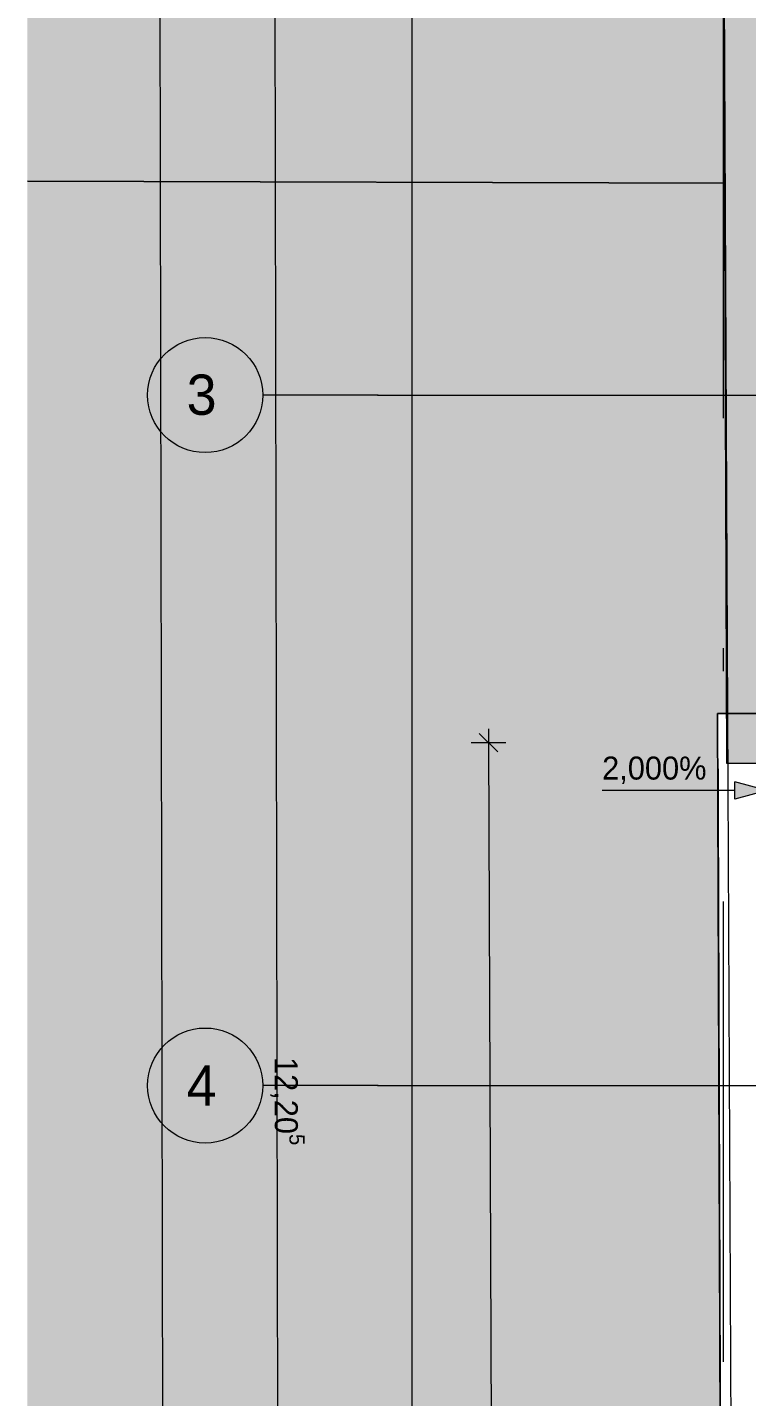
# Model space of a CAD drawing. Header units: metres. Extents: x -3 to 171, y -23 to 41.
# Drawn here: x -3.02 to 0.1, y -7.35 to -1.4 of the extents above; entities that cross this region are included whole.
import ezdxf

# ---------------------------------------------------------------- set-up
doc = ezdxf.new("R2010")
doc.units = ezdxf.units.M
doc.header["$MEASUREMENT"] = 0
doc.linetypes.add('Achse', pattern=[0.004, 0.002, -0.001, 0, -0.001])
doc.linetypes.add('Wipeout_Contour', pattern=[1, 0, -1])
for name, color, linetype in [('6._Dach PP STG1_1_000 Achsraster', 7, 'Continuous'), ('6._Dach PP STG1_1_140 Brüstung', 7, 'Continuous'), ('6._Dach PP STG1_1_330 Dachaufbau', 7, 'Continuous'), ('6._Dach PP STG1_1_725 Nachbarbebauung', 7, 'Continuous'), ('6._Dach PP STG1_1_840 Baulinien', 7, 'Continuous'), ('6._Dach PP STG1_1_950 Polierplan Bemaßung', 7, 'Continuous')]:
    doc.layers.add(name, color=color, linetype=linetype)
doc.styles.add('ERSTELLTER_STIL_2', font='')
doc.styles.get('ERSTELLTER_STIL_2').set_extended_font_data('Eurostile')
doc.linetypes.add('Grenze Grundstück', pattern='A,0,[1,415_260415_PP_VA_1_9 DD STG11.Shx,S=0.00031746,R=0,X=0,Y=0],-0.04,0', length=0.04)

msp = doc.modelspace()

# ---------------------------------------------------------------- hatches: boundary and pattern name
at = {"layer": '6._Dach PP STG1_1_725 Nachbarbebauung', "linetype": 'Continuous', "lineweight": 0, "true_color": 0x1f1f1f}
for points in [[(0, 0), (-3.0225, 0.0171), (-3.0225, -2.0701), (0.0099, -2.0785)], [(-3.0225, -22.5231), (0.0585, -22.5231), (0.0528, -14.1947), (0.0564, -12.2031), (0.0099, -2.0785), (-3.0225, -2.0701)]]:
    msp.add_hatch(color=250, dxfattribs=at).paths.add_polyline_path(points)

# ---------------------------------------------------------------- linework, layer by layer
at = {"layer": '6._Dach PP STG1_1_000 Achsraster', "color": 5, "linetype": 'Achse', "lineweight": 0, "ltscale": 1000}
for p, q in [((-1.5, -3), (-2, -3)), ((-1.5, -3), (21, -3)), ((-1.5, -6), (-2, -6))]:
    msp.add_line(p, q, dxfattribs=at)
at = {"layer": '6._Dach PP STG1_1_000 Achsraster', "color": 5, "linetype": 'Continuous', "lineweight": 0, "ltscale": 1000}
for centre in [(-2.25, -3), (-2.25, -6)]:
    msp.add_circle(centre, 0.25, dxfattribs=at)
at = {"layer": '6._Dach PP STG1_1_000 Achsraster', "color": 5, "linetype": 'Achse', "lineweight": 0, "ltscale": 1000}
for p in [(-1.5, -3), (-1.5, -3), (-1.5, -6), (-1.5, -6)]:
    msp.add_point(p, dxfattribs=at)
at = {"layer": '6._Dach PP STG1_1_725 Nachbarbebauung', "color": 8, "linetype": 'Continuous', "lineweight": 13, "ltscale": 1000, "flags": 128}
for points in [[(-3.0225, -2.0701), (0.0099, -2.0785), (0, 0), (-3.0225, 0.0171)], [(0.0585, -22.5231), (0.0528, -14.1947), (0.0564, -12.2031), (0.0099, -2.0785), (-3.0225, -2.0701)]]:
    msp.add_lwpolyline(points, dxfattribs=at)
at = {"layer": '6._Dach PP STG1_1_950 Polierplan Bemaßung', "color": 1, "linetype": 'Continuous', "lineweight": 13, "ltscale": 1000, "true_color": 0xfb0106}
for p, q in [((-2.4497, -0.005), (-2.4057, -22.5231)), ((-1.9497, -0.004), (-1.9258, -12.207)), ((-1.0191, -4.4496), (-1.0189, -4.5096)), ((-1.0939, -4.5099), (-0.9439, -4.5093)), ((-0.9788, -4.5495), (-1.0591, -4.4698)), ((-1.0189, -4.5096), (-0.9952, -10.5096))]:
    msp.add_line(p, q, dxfattribs=at)
at = {"layer": '6._Dach PP STG1_1_950 Polierplan Bemaßung', "color": 7, "linetype": 'Continuous', "lineweight": 13, "ltscale": 1000}
msp.add_line((-1.35, -15), (-1.35, 0), dxfattribs=at)

# ---------------------------------------------------------------- texts
at = {"layer": '6._Dach PP STG1_1_000 Achsraster', "color": 5, "linetype": 'Continuous', "lineweight": 0, "char_height": 0.175, "attachment_point": 1, "style": 'ERSTELLTER_STIL_2'}
for s, insert in [('\\A1;{\\pql;\\pt0;\\fEurostile|b0|i0|c0|p0;\\W1.000000;3}', (-2.3305, -2.9107)), ('\\A1;{\\pql;\\pt0;\\fEurostile|b0|i0|c0|p0;\\W1.000000;4}', (-2.3305, -5.9125))]:
    msp.add_mtext(s, dxfattribs=dict(at, insert=insert))
at = {"layer": '6._Dach PP STG1_1_950 Polierplan Bemaßung', "color": 171, "linetype": 'Continuous', "lineweight": 13, "true_color": 0x6c6cff, "insert": (-0.5253, -4.6892), "char_height": 0.1, "attachment_point": 7, "style": 'ERSTELLTER_STIL_2'}
msp.add_mtext('\\A1;{\\pql;\\fEurostile|b0|i0|c0|p0;\\W1.000000;2,000\\fEurostile|b0|i0|c0|p0;\\W1.000000;%}', dxfattribs=at)
at = {"layer": '6._Dach PP STG1_1_950 Polierplan Bemaßung', "color": 1, "linetype": 'Continuous', "lineweight": 13, "true_color": 0xfb0106, "insert": (-1.9772, -5.876), "char_height": 0.1, "attachment_point": 7, "rotation": 270.11192, "style": 'ERSTELLTER_STIL_2'}
msp.add_mtext('\\A1;{\\pql;\\fEurostile|b0|i0|c0|p0;\\W1.000000;12,20\\fEurostile|b0|i0|c0|p0;\\W1.000000;\\A1{\\H.66x;\\S5^  ;}}', dxfattribs=at)

# ---------------------------------------------------------------- next in the draw order: wipeouts: each hides what was drawn before it
at = {"color": 254, "linetype": 'Wipeout_Contour', "lineweight": 0, "ltscale": 12.999552}
msp.add_wipeout([(-0.0237, -4.3834), (0.267, -4.6234), (0.2661, -4.3834)], dxfattribs=at).dxf.layer = '6._Dach PP STG1_1_140 Brüstung'

# ---------------------------------------------------------------- next in the draw order: wipeouts: each hides what was drawn before it
at = {"color": 254, "linetype": 'Wipeout_Contour', "lineweight": 0, "ltscale": 14.250502}
msp.add_wipeout([(-0.0237, -4.3834), (-0.0229, -4.6234), (0.267, -4.6234)], dxfattribs=at).dxf.layer = '6._Dach PP STG1_1_140 Brüstung'

# ---------------------------------------------------------------- next in the draw order: wipeouts: each hides what was drawn before it
at = {"color": 254, "linetype": 'Wipeout_Contour', "lineweight": 0, "ltscale": 30.095482}
msp.add_wipeout([(0.2881, -10.3745), (0.267, -4.6234), (-0.0229, -4.6234), (-0.0018, -10.3745)], dxfattribs=at).dxf.layer = '6._Dach PP STG1_1_140 Brüstung'

# ---------------------------------------------------------------- next in the draw order: hatches: boundary and pattern name
at = {"layer": '6._Dach PP STG1_1_950 Polierplan Bemaßung', "linetype": 'Continuous', "lineweight": 13, "true_color": 0x6c6cff}
msp.add_hatch(color=171, dxfattribs=at).paths.add_polyline_path([(0.191, -4.7175), (0.0509, -4.6805), (0.0512, -4.7555)])

# ---------------------------------------------------------------- next in the draw order: linework, layer by layer
at = {"layer": '6._Dach PP STG1_1_950 Polierplan Bemaßung', "color": 171, "linetype": 'Continuous', "lineweight": 13, "ltscale": 1000, "true_color": 0x6c6cff}
for p, q in [((0.0512, -4.7555), (0.0509, -4.6805)), ((0.191, -4.7175), (0.0509, -4.6805)), ((0.191, -4.7175), (0.0512, -4.7555))]:
    msp.add_line(p, q, dxfattribs=at)

# ---------------------------------------------------------------- next in the draw order: wipeouts: each hides what was drawn before it
at = {"color": 254, "linetype": 'Wipeout_Contour', "lineweight": 0, "ltscale": 26.162979}
msp.add_wipeout([(-0.001, -10.6145), (-0.0238, -4.3834), (-0.0012, -10.6145)], dxfattribs=at).dxf.layer = '6._Dach PP STG1_1_140 Brüstung'

# ---------------------------------------------------------------- next in the draw order: linework, layer by layer
at = {"layer": '6._Dach PP STG1_1_000 Achsraster', "color": 5, "linetype": 'Achse', "lineweight": 0, "ltscale": 1000}
msp.add_line((-1.5, -6), (21, -6), dxfattribs=at)
at = {"layer": '6._Dach PP STG1_1_140 Brüstung', "color": 7, "linetype": 'Continuous', "lineweight": 18, "ltscale": 1000}
for p, q in [((-0.0238, -4.3834), (-0.0237, -4.3834)), ((-0.001, -10.6145), (-0.0238, -4.3834))]:
    msp.add_line(p, q, dxfattribs=at)
at = {"layer": '6._Dach PP STG1_1_140 Brüstung', "color": 7, "linetype": 'Continuous', "lineweight": 18, "ltscale": 1000, "flags": 128}
msp.add_lwpolyline([(-0.024, -4.3834), (-0.0012, -10.6145)], dxfattribs=at)
at = {"layer": '6._Dach PP STG1_1_330 Dachaufbau', "color": 7, "linetype": 'Continuous', "lineweight": 18, "ltscale": 1000, "flags": 128}
msp.add_lwpolyline([(6.325, -4.6), (0.0161, -4.6)], dxfattribs=at)
at = {"layer": '6._Dach PP STG1_1_950 Polierplan Bemaßung', "color": 171, "linetype": 'Continuous', "lineweight": 13, "ltscale": 1000, "true_color": 0x6c6cff}
for p, q in [((-0.009, -4.7183), (-0.5253, -4.7183)), ((0.051, -4.718), (-0.009, -4.7183))]:
    msp.add_line(p, q, dxfattribs=at)

# ---------------------------------------------------------------- next in the draw order: wipeouts: each hides what was drawn before it
at = {"color": 254, "linetype": 'Wipeout_Contour', "lineweight": 0, "ltscale": 13.712693}
msp.add_wipeout([(-0.0238, -4.3834), (1.0465, -4.3834), (-0.0238, -4.3832)], dxfattribs=at).dxf.layer = '6._Dach PP STG1_1_140 Brüstung'

# ---------------------------------------------------------------- next in the draw order: hatches: boundary and pattern name
at = {"layer": '6._Dach PP STG1_1_330 Dachaufbau', "linetype": 'Continuous', "lineweight": 0, "true_color": 0x000000}
h = msp.add_hatch(color=18, dxfattribs=at)
h.paths.add_polyline_path([(3.445, -0.4), (3.755, -0.4), (3.755, 0.07), (2.8, 0.07), (2.8, -0.7715), (1.05, -0.7715), (1.05, 0.07), (-0.0011, 0.07), (0.0161, -4.6), (6.325, -4.6), (6.325, -0.8236), (3.445, -0.8236)])
h.paths.add_polyline_path([(3.805, -2.1975), (5.505, -2.1975), (5.505, -3.7987), (3.805, -3.7987)], flags=0)
h.paths.add_polyline_path([(1.075, -3.7987), (1.075, -2.1975), (2.775, -2.1975), (2.775, -3.7987)], flags=0)

# ---------------------------------------------------------------- next in the draw order: linework, layer by layer
at = {"layer": '6._Dach PP STG1_1_000 Achsraster', "color": 5, "linetype": 'Achse', "lineweight": 0, "ltscale": 1000}
msp.add_line((0, 3), (0, -22.5231), dxfattribs=at)
at = {"layer": '6._Dach PP STG1_1_140 Brüstung', "color": 7, "linetype": 'Continuous', "lineweight": 18, "ltscale": 1000}
for p, q in [((-0.0238, -4.3834), (-0.0237, -4.3834)), ((-0.0237, -4.3834), (1.0465, -4.3834))]:
    msp.add_line(p, q, dxfattribs=at)
at = {"layer": '6._Dach PP STG1_1_140 Brüstung', "color": 7, "linetype": 'Continuous', "lineweight": 18, "ltscale": 1000, "flags": 128}
msp.add_lwpolyline([(1.0465, -4.3832), (-0.024, -4.3832)], dxfattribs=at)
at = {"layer": '6._Dach PP STG1_1_330 Dachaufbau', "color": 7, "linetype": 'Continuous', "lineweight": 18, "ltscale": 1000, "flags": 128}
for points in [[(-0.0013, 0.07), (0.0158, -4.6)], [(0.0161, -4.6), (-0.0011, 0.07)]]:
    msp.add_lwpolyline(points, dxfattribs=at)
at = {"layer": '6._Dach PP STG1_1_840 Baulinien', "color": 76, "linetype": 'Grenze Grundstück', "lineweight": 13, "ltscale": 1000, "true_color": 0x3f7f02, "flags": 128}
msp.add_lwpolyline([(0.0612, -22.5231), (0.0564, -12.2031), (0, -0.0002), (18.985, -0.0012), (18.958, -11.4452), (18.9035, -19.5703), (18.8897, -22.5231)], dxfattribs=at)

doc.saveas('drawing.dxf')
